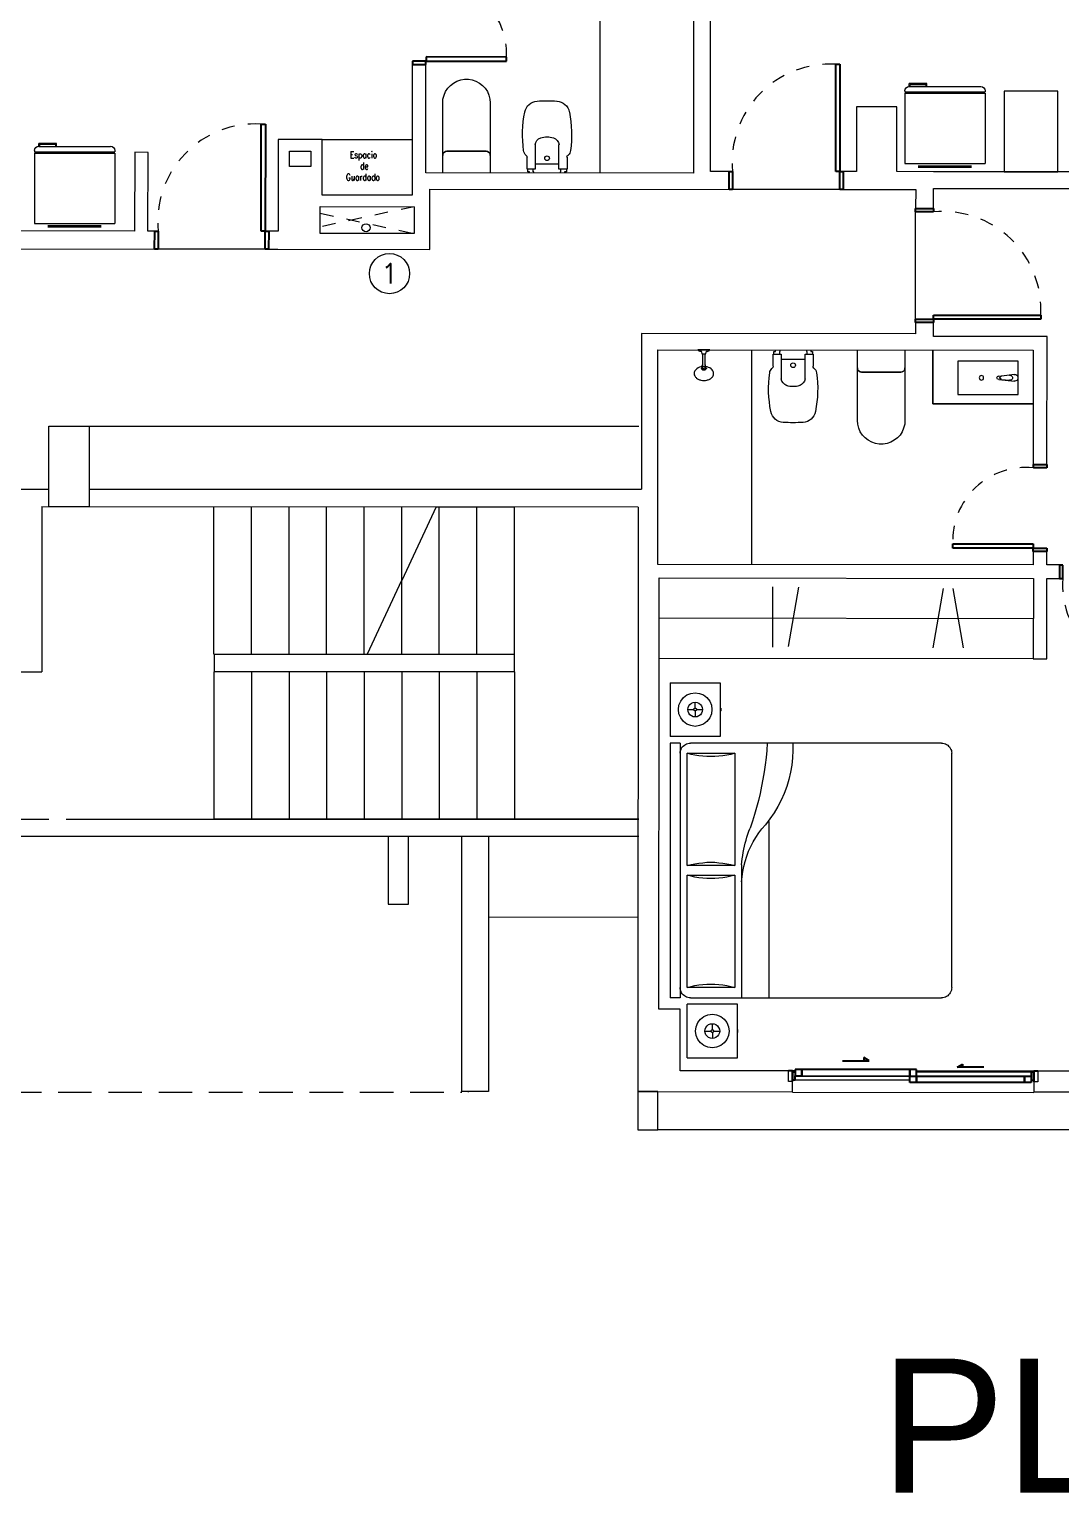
# Model space of a CAD drawing. Header units: millimetres. Extents: x 917 to 1168, y -421 to -23.
# Drawn here: x 1078.1 to 1085.79, y -300.61 to -289.68 of the extents above; entities that cross this region are included whole.
import ezdxf
from ezdxf.enums import TextEntityAlignment as Align

# ---------------------------------------------------------------- set-up
doc = ezdxf.new("R2010")
doc.units = ezdxf.units.MM
doc.header["$LTSCALE"] = 0.1
for name, pattern in [('ACAD_ISO02W100', [15, 12, -3]), ('Basculante', [0.003969, 0.002381, -0.001587]), ('CONTINUA', [0]), ('HIDDEN', [0.375, 0.25, -0.125]), ('Trazo', [0.00635, 0.003175, -0.003175])]:
    doc.linetypes.add(name, pattern=pattern)
doc.layers.get('0').update_dxf_attribs({"lineweight": 5})
for name, color, linetype, lineweight in [('00-Agua Fria', 5, 'ACAD_ISO02W100', 20), ('00-Texto AF', 7, 'Continuous', 18), ('A-DETL-GENF', 7, 'Continuous', 5), ('A-DOOR', 7, 'Continuous', 5), ('A-GLAZ', 7, 'Continuous', 5), ('A-GLAZ-SILL', 7, 'Continuous', 5), ('MUEBLES', 250, 'Continuous', 5), ('P-SANR-FIXT', 7, 'Continuous', 5)]:
    doc.layers.add(name, color=color, linetype=linetype, lineweight=lineweight)
doc.layers.add('A-DOOR-HDLN', color=5, linetype='Trazo', lineweight=5, true_color=0x0000ff)
doc.styles.add('Romans', font='romans.shx')
doc.styles.add('Romans 1.50', font='romans.shx', dxfattribs={"width": 0.8, "height": 0.15})
doc.styles.get("Standard").update_dxf_attribs({"font": 'arial.ttf'})

# ---------------------------------------------------------------- blocks, each defined once
blk = doc.blocks.new('Family7 - Puerta OBLAK - Acceso-2885777-1-TORRE-ARQ-PB')
at = {"layer": 'A-DOOR', "color": 8, "lineweight": 25}
for p, q in [((-0.425, -0.067), (-0.425, 0.067)), ((-0.425, 0.067), (-0.4, 0.067)), ((-0.4, 0.067), (-0.4, -0.067)), ((0.4, -0.067), (0.4, 0.067)), ((0.4, 0.067), (0.425, 0.067)), ((0.425, 0.067), (0.425, -0.067)), ((-0.4, -0.067), (-0.425, -0.067)), ((-0.4, -0.067), (-0.369, -0.067)), ((-0.4, -0.867), (-0.4, -0.067)), ((-0.369, -0.067), (-0.369, -0.867)), ((0.425, -0.067), (0.4, -0.067)), ((-0.369, -0.867), (-0.4, -0.867))]:
    blk.add_line(p, q, dxfattribs=at)
at = {"layer": 'A-DOOR-HDLN', "color": 8}
blk.add_arc((-0.327, -0.138), 0.73, 266.6701, 5.5698, dxfattribs=at)
blk = doc.blocks.new('Family6 - Puerta OBLAK - Baño-2882883-1-TORRE-ARQ-PB')
at = {"layer": 'A-DOOR', "color": 8, "lineweight": 25}
for p, q in [((-0.3, 0.651), (-0.268, 0.651)), ((-0.3, 0.051), (-0.3, 0.651)), ((-0.268, 0.651), (-0.268, 0.051)), ((-0.325, -0.05), (-0.325, 0.05)), ((-0.325, 0.05), (-0.3, 0.05)), ((-0.268, 0.051), (-0.3, 0.051)), ((-0.3, 0.05), (-0.3, -0.05)), ((0.3, -0.05), (0.3, 0.05)), ((0.3, 0.05), (0.325, 0.05)), ((0.325, 0.05), (0.325, -0.05)), ((-0.3, -0.05), (-0.325, -0.05)), ((0.325, -0.05), (0.3, -0.05))]:
    blk.add_line(p, q, dxfattribs=at)
at = {"layer": 'A-DOOR-HDLN', "color": 8}
blk.add_arc((-0.244, 0.105), 0.546, 354.312, 92.5983, dxfattribs=at)
blk = doc.blocks.new('Family6 - Puerta OBLAK - Baño-2882893-1-TORRE-ARQ-PB')
at = {"layer": 'A-DOOR', "color": 8, "lineweight": 25}
for p, q in [((-0.3, 0.05), (-0.325, 0.05)), ((-0.325, 0.05), (-0.325, -0.05)), ((-0.3, -0.05), (-0.3, 0.05)), ((0.325, 0.05), (0.3, 0.05)), ((0.3, 0.05), (0.3, -0.05)), ((0.325, -0.05), (0.325, 0.05)), ((-0.325, -0.05), (-0.3, -0.05)), ((-0.3, -0.051), (-0.3, -0.651)), ((-0.268, -0.051), (-0.3, -0.051)), ((-0.268, -0.651), (-0.268, -0.051)), ((0.3, -0.05), (0.325, -0.05)), ((-0.3, -0.651), (-0.268, -0.651))]:
    blk.add_line(p, q, dxfattribs=at)
at = {"layer": 'A-DOOR-HDLN', "color": 8}
blk.add_arc((-0.244, -0.105), 0.546, 267.4017, 5.688, dxfattribs=at)
blk = doc.blocks.new('Windows_Opening-Slide_UFME_Fenetre_Coulissante_2V - 1_20 x 1_80-2559393-1-TORRE-ARQ-PB')
at = {"layer": 'A-GLAZ', "color": 8, "lineweight": 25}
for p, q in [((-0.9, -0.078), (-0.9, 0.002)), ((-0.88, 0.008), (-0.83, 0.008)), ((-0.88, -0.04), (-0.88, 0.008)), ((-0.83, 0.008), (-0.025, 0.008)), ((-0.83, -0.04), (-0.83, 0.008)), ((-0.83, 0.008), (-0.83, -0.04)), ((-0.025, 0.008), (-0.025, -0.04)), ((-0.025, -0.04), (-0.025, 0.008)), ((-0.025, 0.008), (0.025, 0.008)), ((0.025, 0.008), (0.025, -0.04)), ((0.9, 0.002), (0.9, -0.078)), ((-0.93, -0.078), (-0.9, -0.078)), ((-0.88, -0.011), (-0.9, -0.011)), ((-0.9, -0.011), (-0.9, -0.069)), ((-0.9, -0.069), (-0.88, -0.069)), ((-0.83, -0.04), (-0.88, -0.04)), ((-0.88, -0.069), (-0.88, -0.04)), ((-0.025, -0.04), (-0.83, -0.04)), ((-0.528, -0.106), (-0.328, -0.106)), ((-0.368, -0.129), (-0.368, -0.106)), ((-0.328, -0.106), (-0.368, -0.129)), ((0.025, -0.04), (-0.025, -0.04)), ((0.025, -0.04), (-0.025, -0.04)), ((-0.025, -0.04), (-0.025, -0.088)), ((-0.025, -0.088), (0.025, -0.088)), ((0.83, -0.04), (0.025, -0.04)), ((0.025, -0.04), (0.025, -0.088)), ((0.025, -0.088), (0.025, -0.04)), ((0.025, -0.088), (0.83, -0.088)), ((0.83, -0.088), (0.83, -0.04)), ((0.88, -0.04), (0.83, -0.04)), ((0.83, -0.04), (0.83, -0.088)), ((0.83, -0.088), (0.88, -0.088)), ((0.9, -0.011), (0.88, -0.011)), ((0.88, -0.011), (0.88, -0.04)), ((0.88, -0.088), (0.88, -0.04)), ((0.88, -0.069), (0.9, -0.069)), ((0.9, -0.069), (0.9, -0.011)), ((0.9, -0.078), (0.93, -0.078)), ((0.328, -0.154), (0.367, -0.177)), ((0.527, -0.154), (0.328, -0.154)), ((0.367, -0.177), (0.367, -0.154))]:
    blk.add_line(p, q, dxfattribs=at)
at = {"layer": 'A-GLAZ', "color": 8}
for p, q in [((-0.9, -0.078), (-0.025, -0.078)), ((-0.88, -0.069), (-0.025, -0.069)), ((0.88, -0.011), (0.025, -0.011)), ((0.88, -0.078), (0.9, -0.078))]:
    blk.add_line(p, q, dxfattribs=at)
at = {"layer": 'A-GLAZ-SILL', "color": 8}
for p, q in [((-0.9, 0.078), (-0.9, 0.082)), ((0.9, 0.082), (-0.9, 0.082)), ((0.9, 0.082), (0.9, 0.078))]:
    blk.add_line(p, q, dxfattribs=at)
blk = doc.blocks.new('Family5 - Puerta OPBLAK - Dormitorio-2880729-1-TORRE-ARQ-PB')
at = {"layer": 'A-DOOR', "color": 8, "lineweight": 25}
for p, q in [((-0.35, 0.05), (-0.375, 0.05)), ((-0.375, 0.05), (-0.375, -0.05)), ((-0.35, -0.05), (-0.35, 0.05)), ((0.375, 0.05), (0.35, 0.05)), ((0.35, 0.05), (0.35, -0.05)), ((0.375, -0.05), (0.375, 0.05)), ((-0.375, -0.05), (-0.35, -0.05)), ((0.35, -0.05), (0.315, -0.05)), ((0.315, -0.05), (0.315, -0.75)), ((0.35, -0.75), (0.35, -0.05)), ((0.35, -0.05), (0.375, -0.05)), ((0.315, -0.75), (0.35, -0.75))]:
    blk.add_line(p, q, dxfattribs=at)
at = {"layer": 'A-DOOR-HDLN', "color": 8}
blk.add_arc((0.302, -0.097), 0.653, 175.8984, 271.164, dxfattribs=at)
blk = doc.blocks.new('A$C2F886EFE')
at = {"layer": 'MUEBLES', "color": 8}
for p, q in [((0, 0.072), (0, 0.597)), ((0, 0.597), (0.6, 0.597)), ((0.1, 0.623), (0.498, 0.623)), ((0.1, 0.613), (0.498, 0.613)), ((0.6, 0.072), (0.6, 0.597)), ((0, 0.072), (0.6, 0.072)), ((0, 0.062), (0.6, 0.062)), ((0, 0.053), (0, 0.062)), ((0.006, 0.062), (0.006, 0.072)), ((0.032, 0.022), (0.568, 0.022)), ((0.034, 0.022), (0.034, 0)), ((0.04, 0.022), (0.04, 0.006)), ((0.04, 0.006), (0.159, 0.006)), ((0.159, 0.022), (0.159, 0.006)), ((0.165, 0.022), (0.165, 0)), ((0.594, 0.062), (0.594, 0.072)), ((0.6, 0.053), (0.6, 0.062)), ((0.165, 0), (0.034, 0))]:
    blk.add_line(p, q, dxfattribs=at)
for centre, start, end in [((0.032, 0.053), 180, 270), ((0.568, 0.053), 270, 0)]:
    blk.add_arc(centre, 0.0315, start, end, dxfattribs=at)
blk = doc.blocks.new('cama grande')
at = {"layer": 'MUEBLES'}
for p, q in [((584.86, 704.561), (584.885, 704.561)), ((584.86, 704.561), (584.86, 704.187)), ((584.885, 704.561), (585.26, 704.561)), ((585.26, 704.187), (585.26, 704.561)), ((585.31, 704.561), (587.21, 704.561)), ((585.31, 704.485), (585.31, 704.561)), ((587.21, 704.485), (587.21, 704.561)), ((584.951, 704.437), (584.939, 704.406)), ((584.971, 704.462), (584.951, 704.437)), ((584.997, 704.482), (584.971, 704.462)), ((585.027, 704.495), (584.997, 704.482)), ((585.032, 704.422), (585.021, 704.413)), ((585.06, 704.499), (585.027, 704.495)), ((585.045, 704.427), (585.032, 704.422)), ((585.06, 704.429), (585.045, 704.427)), ((585.092, 704.495), (585.06, 704.499)), ((585.06, 704.429), (585.06, 704.384)), ((585.074, 704.427), (585.06, 704.429)), ((585.087, 704.422), (585.074, 704.427)), ((585.099, 704.413), (585.087, 704.422)), ((585.122, 704.482), (585.092, 704.495)), ((585.148, 704.462), (585.122, 704.482)), ((585.168, 704.437), (585.148, 704.462)), ((585.18, 704.406), (585.168, 704.437)), ((585.31, 704.485), (585.386, 704.485)), ((585.312, 704.429), (585.31, 704.419)), ((585.31, 704.419), (585.31, 704.409)), ((585.315, 704.438), (585.312, 704.429)), ((585.32, 704.447), (585.315, 704.438)), ((585.325, 704.455), (585.32, 704.447)), ((585.332, 704.463), (585.325, 704.455)), ((585.339, 704.47), (585.332, 704.463)), ((585.348, 704.475), (585.339, 704.47)), ((585.357, 704.479), (585.348, 704.475)), ((585.366, 704.483), (585.357, 704.479)), ((585.376, 704.485), (585.366, 704.483)), ((585.386, 704.485), (585.376, 704.485)), ((585.386, 704.485), (587.133, 704.485)), ((586.224, 704.434), (585.386, 704.434)), ((585.394, 704.405), (585.386, 704.434)), ((585.386, 704.434), (585.386, 704.079)), ((586.224, 704.434), (586.216, 704.405)), ((586.224, 704.079), (586.224, 704.434)), ((587.133, 704.434), (586.295, 704.434)), ((586.295, 704.434), (586.295, 704.079)), ((586.303, 704.405), (586.295, 704.434)), ((587.133, 704.434), (587.126, 704.405)), ((587.143, 704.485), (587.133, 704.485)), ((587.133, 704.485), (587.21, 704.485)), ((587.133, 704.079), (587.133, 704.434)), ((587.153, 704.483), (587.143, 704.485)), ((587.163, 704.479), (587.153, 704.483)), ((587.172, 704.475), (587.163, 704.479)), ((587.18, 704.47), (587.172, 704.475)), ((587.187, 704.463), (587.18, 704.47)), ((587.194, 704.455), (587.187, 704.463)), ((587.199, 704.447), (587.194, 704.455)), ((587.204, 704.438), (587.199, 704.447)), ((587.207, 704.429), (587.204, 704.438)), ((587.209, 704.419), (587.207, 704.429)), ((587.21, 704.409), (587.209, 704.419)), ((587.633, 704.434), (587.258, 704.434)), ((587.258, 704.059), (587.258, 704.434)), ((587.658, 704.434), (587.633, 704.434)), ((587.658, 704.434), (587.658, 704.059)), ((584.939, 704.406), (584.935, 704.374)), ((584.935, 704.374), (584.939, 704.342)), ((584.939, 704.342), (584.951, 704.312)), ((584.951, 704.312), (584.971, 704.286)), ((585.007, 704.388), (585.005, 704.374)), ((585.05, 704.374), (585.005, 704.374)), ((585.005, 704.374), (585.007, 704.36)), ((585.012, 704.402), (585.007, 704.388)), ((585.007, 704.36), (585.012, 704.347)), ((585.021, 704.413), (585.012, 704.402)), ((585.012, 704.347), (585.021, 704.335)), ((585.021, 704.335), (585.032, 704.326)), ((585.032, 704.326), (585.045, 704.321)), ((585.045, 704.321), (585.06, 704.319)), ((585.051, 704.379), (585.05, 704.377)), ((585.05, 704.377), (585.05, 704.374)), ((585.05, 704.374), (585.05, 704.371)), ((585.05, 704.371), (585.051, 704.369)), ((585.053, 704.381), (585.051, 704.379)), ((585.051, 704.369), (585.053, 704.367)), ((585.055, 704.383), (585.053, 704.381)), ((585.053, 704.367), (585.055, 704.365)), ((585.057, 704.384), (585.055, 704.383)), ((585.055, 704.365), (585.057, 704.364)), ((585.06, 704.384), (585.057, 704.384)), ((585.057, 704.364), (585.06, 704.364)), ((585.062, 704.384), (585.06, 704.384)), ((585.06, 704.364), (585.062, 704.364)), ((585.06, 704.364), (585.06, 704.319)), ((585.06, 704.319), (585.074, 704.321)), ((585.065, 704.383), (585.062, 704.384)), ((585.062, 704.364), (585.065, 704.365)), ((585.067, 704.381), (585.065, 704.383)), ((585.065, 704.365), (585.067, 704.367)), ((585.068, 704.379), (585.067, 704.381)), ((585.067, 704.367), (585.068, 704.369)), ((585.069, 704.377), (585.068, 704.379)), ((585.068, 704.369), (585.069, 704.371)), ((585.07, 704.374), (585.069, 704.377)), ((585.069, 704.371), (585.07, 704.374)), ((585.07, 704.374), (585.115, 704.374)), ((585.074, 704.321), (585.087, 704.326)), ((585.087, 704.326), (585.099, 704.335)), ((585.107, 704.402), (585.099, 704.413)), ((585.099, 704.335), (585.107, 704.347)), ((585.113, 704.388), (585.107, 704.402)), ((585.107, 704.347), (585.113, 704.36)), ((585.115, 704.374), (585.113, 704.388)), ((585.113, 704.36), (585.115, 704.374)), ((585.148, 704.286), (585.168, 704.312)), ((585.168, 704.312), (585.18, 704.342)), ((585.185, 704.374), (585.18, 704.406)), ((585.18, 704.342), (585.185, 704.374)), ((585.31, 703.838), (585.31, 704.409)), ((585.4, 704.376), (585.394, 704.405)), ((585.405, 704.346), (585.4, 704.376)), ((585.408, 704.317), (585.405, 704.346)), ((585.411, 704.287), (585.408, 704.317)), ((586.202, 704.317), (586.199, 704.287)), ((586.205, 704.346), (586.202, 704.317)), ((586.21, 704.376), (586.205, 704.346)), ((586.216, 704.405), (586.21, 704.376)), ((586.309, 704.376), (586.303, 704.405)), ((586.314, 704.346), (586.309, 704.376)), ((586.318, 704.317), (586.314, 704.346)), ((586.32, 704.287), (586.318, 704.317)), ((587.111, 704.317), (587.109, 704.287)), ((587.114, 704.346), (587.111, 704.317)), ((587.119, 704.376), (587.114, 704.346)), ((587.126, 704.405), (587.119, 704.376)), ((587.21, 704.409), (587.21, 704.028)), ((587.35, 704.309), (587.337, 704.279)), ((587.37, 704.335), (587.35, 704.309)), ((587.395, 704.355), (587.37, 704.335)), ((587.426, 704.367), (587.395, 704.355)), ((587.458, 704.371), (587.426, 704.367)), ((587.49, 704.367), (587.458, 704.371)), ((587.52, 704.355), (587.49, 704.367)), ((587.546, 704.335), (587.52, 704.355)), ((587.566, 704.309), (587.546, 704.335)), ((587.579, 704.279), (587.566, 704.309)), ((584.971, 704.286), (584.997, 704.266)), ((584.997, 704.266), (585.027, 704.253)), ((585.027, 704.253), (585.06, 704.249)), ((585.06, 704.249), (585.092, 704.253)), ((585.092, 704.253), (585.122, 704.266)), ((585.122, 704.266), (585.148, 704.286)), ((585.405, 704.167), (585.408, 704.197)), ((585.408, 704.197), (585.411, 704.227)), ((585.411, 704.257), (585.411, 704.287)), ((585.411, 704.227), (585.411, 704.257)), ((586.199, 704.287), (586.199, 704.257)), ((586.199, 704.257), (586.199, 704.227)), ((586.199, 704.227), (586.202, 704.197)), ((586.202, 704.197), (586.205, 704.167)), ((586.314, 704.167), (586.318, 704.197)), ((586.318, 704.197), (586.32, 704.227)), ((586.321, 704.257), (586.32, 704.287)), ((586.32, 704.227), (586.321, 704.257)), ((587.109, 704.287), (587.108, 704.257)), ((587.108, 704.257), (587.109, 704.227)), ((587.109, 704.227), (587.111, 704.197)), ((587.111, 704.197), (587.114, 704.167)), ((587.337, 704.279), (587.333, 704.246)), ((587.333, 704.246), (587.337, 704.214)), ((587.337, 704.214), (587.35, 704.184)), ((587.405, 704.261), (587.403, 704.246)), ((587.448, 704.246), (587.403, 704.246)), ((587.403, 704.246), (587.405, 704.232)), ((587.41, 704.274), (587.405, 704.261)), ((587.405, 704.232), (587.41, 704.219)), ((587.419, 704.285), (587.41, 704.274)), ((587.41, 704.219), (587.419, 704.208)), ((587.43, 704.294), (587.419, 704.285)), ((587.419, 704.208), (587.43, 704.199)), ((587.444, 704.3), (587.43, 704.294)), ((587.43, 704.199), (587.444, 704.193)), ((587.458, 704.301), (587.444, 704.3)), ((587.449, 704.251), (587.448, 704.249)), ((587.448, 704.249), (587.448, 704.246)), ((587.448, 704.246), (587.448, 704.244)), ((587.448, 704.244), (587.449, 704.241)), ((587.451, 704.253), (587.449, 704.251)), ((587.449, 704.241), (587.451, 704.239)), ((587.453, 704.255), (587.451, 704.253)), ((587.451, 704.239), (587.453, 704.238)), ((587.455, 704.256), (587.453, 704.255)), ((587.453, 704.238), (587.455, 704.237)), ((587.458, 704.256), (587.455, 704.256)), ((587.455, 704.237), (587.458, 704.236)), ((587.458, 704.301), (587.458, 704.256)), ((587.472, 704.3), (587.458, 704.301)), ((587.46, 704.256), (587.458, 704.256)), ((587.458, 704.236), (587.46, 704.237)), ((587.458, 704.236), (587.458, 704.191)), ((587.463, 704.255), (587.46, 704.256)), ((587.46, 704.237), (587.463, 704.238)), ((587.465, 704.253), (587.463, 704.255)), ((587.463, 704.238), (587.465, 704.239)), ((587.467, 704.251), (587.465, 704.253)), ((587.465, 704.239), (587.467, 704.241)), ((587.468, 704.249), (587.467, 704.251)), ((587.467, 704.241), (587.468, 704.244)), ((587.468, 704.246), (587.468, 704.249)), ((587.468, 704.244), (587.468, 704.246)), ((587.468, 704.246), (587.513, 704.246)), ((587.485, 704.294), (587.472, 704.3)), ((587.472, 704.193), (587.485, 704.199)), ((587.497, 704.285), (587.485, 704.294)), ((587.485, 704.199), (587.497, 704.208)), ((587.506, 704.274), (587.497, 704.285)), ((587.497, 704.208), (587.506, 704.219)), ((587.511, 704.261), (587.506, 704.274)), ((587.506, 704.219), (587.511, 704.232)), ((587.513, 704.246), (587.511, 704.261)), ((587.511, 704.232), (587.513, 704.246)), ((587.566, 704.184), (587.579, 704.214)), ((587.583, 704.246), (587.579, 704.279)), ((587.579, 704.214), (587.583, 704.246)), ((584.86, 704.187), (585.26, 704.187)), ((585.049, 704.187), (585.049, 704.187)), ((585.049, 704.187), (585.049, 704.184)), ((585.049, 704.184), (585.049, 704.187)), ((585.049, 704.184), (585.049, 704.187)), ((585.049, 704.184), (585.049, 704.184)), ((585.049, 704.184), (585.049, 704.184)), ((585.05, 704.184), (585.049, 704.184)), ((585.05, 704.184), (585.05, 704.187)), ((585.05, 704.184), (585.051, 704.184)), ((585.051, 704.184), (585.051, 704.187)), ((585.051, 704.184), (585.051, 704.187)), ((585.051, 704.184), (585.051, 704.184)), ((585.051, 704.184), (585.053, 704.184)), ((585.053, 704.184), (585.053, 704.187)), ((585.053, 704.184), (585.054, 704.184)), ((585.054, 704.184), (585.054, 704.187)), ((585.054, 704.184), (585.055, 704.184)), ((585.055, 704.184), (585.055, 704.187)), ((585.055, 704.184), (585.057, 704.184)), ((585.057, 704.184), (585.057, 704.187)), ((585.057, 704.184), (585.058, 704.184)), ((585.058, 704.184), (585.058, 704.187)), ((585.058, 704.184), (585.06, 704.184)), ((585.06, 704.184), (585.06, 704.187)), ((585.06, 704.184), (585.062, 704.184)), ((585.062, 704.184), (585.062, 704.187)), ((585.062, 704.184), (585.063, 704.184)), ((585.063, 704.184), (585.063, 704.187)), ((585.063, 704.184), (585.065, 704.184)), ((585.065, 704.184), (585.065, 704.187)), ((585.065, 704.184), (585.066, 704.184)), ((585.066, 704.184), (585.066, 704.187)), ((585.066, 704.184), (585.067, 704.184)), ((585.067, 704.184), (585.067, 704.187)), ((585.067, 704.184), (585.068, 704.184)), ((585.068, 704.184), (585.068, 704.187)), ((585.068, 704.184), (585.069, 704.184)), ((585.069, 704.184), (585.069, 704.187)), ((585.069, 704.184), (585.07, 704.184)), ((585.07, 704.184), (585.07, 704.187)), ((585.071, 704.184), (585.07, 704.184)), ((585.071, 704.184), (585.071, 704.187)), ((585.071, 704.184), (585.071, 704.187)), ((585.071, 704.187), (585.071, 704.184)), ((585.071, 704.184), (585.071, 704.184)), ((585.071, 704.184), (585.071, 704.184)), ((585.26, 704.187), (585.26, 704.187)), ((585.386, 704.079), (585.394, 704.108)), ((585.394, 704.108), (585.4, 704.137)), ((585.4, 704.137), (585.405, 704.167)), ((586.205, 704.167), (586.21, 704.137)), ((586.21, 704.137), (586.216, 704.108)), ((586.216, 704.108), (586.224, 704.079)), ((586.295, 704.079), (586.303, 704.108)), ((586.303, 704.108), (586.309, 704.137)), ((586.309, 704.137), (586.314, 704.167)), ((587.114, 704.167), (587.119, 704.137)), ((587.119, 704.137), (587.126, 704.108)), ((587.126, 704.108), (587.133, 704.079)), ((587.35, 704.184), (587.37, 704.158)), ((587.37, 704.158), (587.395, 704.138)), ((587.395, 704.138), (587.426, 704.126)), ((587.426, 704.126), (587.458, 704.121)), ((587.444, 704.193), (587.458, 704.191)), ((587.458, 704.191), (587.472, 704.193)), ((587.458, 704.121), (587.49, 704.126)), ((587.49, 704.126), (587.52, 704.138)), ((587.52, 704.138), (587.546, 704.158)), ((587.546, 704.158), (587.566, 704.184)), ((585.386, 704.079), (586.224, 704.079)), ((585.989, 703.981), (585.967, 703.973)), ((586.011, 703.988), (585.989, 703.981)), ((586.034, 703.995), (586.011, 703.988)), ((586.057, 704.001), (586.034, 703.995)), ((586.079, 704.007), (586.057, 704.001)), ((586.102, 704.012), (586.079, 704.007)), ((586.126, 704.016), (586.102, 704.012)), ((586.154, 703.99), (586.117, 703.976)), ((586.149, 704.02), (586.126, 704.016)), ((586.172, 704.023), (586.149, 704.02)), ((586.192, 704.002), (586.154, 703.99)), ((586.196, 704.026), (586.172, 704.023)), ((586.23, 704.012), (586.192, 704.002)), ((586.219, 704.028), (586.196, 704.026)), ((586.219, 704.028), (586.346, 704.028)), ((586.268, 704.019), (586.23, 704.012)), ((586.307, 704.025), (586.268, 704.019)), ((586.295, 704.079), (587.133, 704.079)), ((586.346, 704.028), (586.307, 704.025)), ((586.346, 704.028), (587.21, 704.028)), ((587.21, 704.028), (587.21, 703.825)), ((587.658, 704.059), (587.258, 704.059)), ((587.258, 704.059), (587.258, 704.059)), ((587.446, 704.059), (587.446, 704.056)), ((587.446, 704.056), (587.447, 704.056)), ((587.447, 704.056), (587.447, 704.059)), ((587.447, 704.056), (587.447, 704.059)), ((587.447, 704.056), (587.447, 704.059)), ((587.448, 704.056), (587.447, 704.056)), ((587.447, 704.056), (587.447, 704.056)), ((587.447, 704.056), (587.447, 704.056)), ((587.448, 704.056), (587.448, 704.059)), ((587.449, 704.056), (587.448, 704.056)), ((587.449, 704.056), (587.449, 704.059)), ((587.45, 704.056), (587.449, 704.056)), ((587.45, 704.056), (587.45, 704.059)), ((587.452, 704.056), (587.45, 704.056)), ((587.452, 704.056), (587.452, 704.059)), ((587.453, 704.056), (587.452, 704.056)), ((587.453, 704.056), (587.453, 704.059)), ((587.454, 704.056), (587.453, 704.056)), ((587.454, 704.056), (587.454, 704.059)), ((587.456, 704.056), (587.454, 704.056)), ((587.456, 704.056), (587.456, 704.059)), ((587.458, 704.056), (587.456, 704.056)), ((587.458, 704.056), (587.458, 704.059)), ((587.459, 704.056), (587.458, 704.056)), ((587.459, 704.056), (587.459, 704.059)), ((587.461, 704.056), (587.459, 704.056)), ((587.461, 704.056), (587.461, 704.059)), ((587.462, 704.056), (587.461, 704.056)), ((587.462, 704.056), (587.462, 704.059)), ((587.464, 704.056), (587.462, 704.056)), ((587.464, 704.056), (587.464, 704.059)), ((587.465, 704.056), (587.464, 704.056)), ((587.465, 704.056), (587.465, 704.059)), ((587.466, 704.056), (587.465, 704.056)), ((587.466, 704.056), (587.466, 704.059)), ((587.467, 704.056), (587.466, 704.056)), ((587.467, 704.056), (587.467, 704.059)), ((587.468, 704.056), (587.467, 704.056)), ((587.468, 704.056), (587.468, 704.059)), ((587.468, 704.056), (587.468, 704.059)), ((587.468, 704.056), (587.469, 704.056)), ((587.468, 704.056), (587.468, 704.056)), ((587.469, 704.059), (587.469, 704.059)), ((587.469, 704.059), (587.469, 704.056)), ((587.469, 704.056), (587.469, 704.059)), ((587.469, 704.056), (587.469, 704.056)), ((585.525, 703.86), (585.578, 703.869)), ((585.578, 703.869), (585.632, 703.879)), ((585.632, 703.879), (585.685, 703.89)), ((585.685, 703.89), (585.737, 703.903)), ((585.737, 703.903), (585.79, 703.916)), ((585.79, 703.916), (585.842, 703.931)), ((585.842, 703.931), (585.893, 703.947)), ((585.893, 703.947), (585.945, 703.965)), ((585.949, 703.876), (585.919, 703.85)), ((585.967, 703.973), (585.945, 703.965)), ((585.98, 703.899), (585.949, 703.876)), ((586.013, 703.921), (585.98, 703.899)), ((586.047, 703.941), (586.013, 703.921)), ((586.082, 703.96), (586.047, 703.941)), ((586.117, 703.976), (586.082, 703.96)), ((585.31, 703.838), (585.364, 703.841)), ((585.31, 703.646), (585.31, 703.838)), ((585.364, 703.841), (585.418, 703.846)), ((585.418, 703.846), (585.471, 703.853)), ((585.471, 703.853), (585.525, 703.86)), ((585.784, 703.758), (585.831, 703.786)), ((585.831, 703.786), (585.876, 703.817)), ((585.876, 703.817), (585.919, 703.85)), ((585.894, 703.825), (587.21, 703.825)), ((587.21, 703.825), (587.21, 702.538)), ((585.419, 703.648), (585.474, 703.654)), ((585.474, 703.654), (585.528, 703.663)), ((585.528, 703.663), (585.581, 703.676)), ((585.581, 703.676), (585.633, 703.691)), ((585.633, 703.691), (585.685, 703.71)), ((585.685, 703.71), (585.735, 703.733)), ((585.735, 703.733), (585.784, 703.758)), ((585.31, 703.646), (585.364, 703.645)), ((585.31, 702.538), (585.31, 703.646)), ((585.364, 703.645), (585.419, 703.648)), ((585.31, 702.538), (585.31, 702.528)), ((585.31, 702.528), (585.312, 702.518)), ((585.312, 702.518), (585.315, 702.508)), ((585.315, 702.508), (585.32, 702.5)), ((585.32, 702.5), (585.325, 702.491)), ((585.325, 702.491), (585.332, 702.484)), ((585.332, 702.484), (585.339, 702.477)), ((585.339, 702.477), (585.348, 702.472)), ((585.348, 702.472), (585.357, 702.467)), ((585.357, 702.467), (585.366, 702.464)), ((585.366, 702.464), (585.376, 702.462)), ((585.376, 702.462), (585.386, 702.461)), ((587.133, 702.461), (585.386, 702.461)), ((587.133, 702.461), (587.143, 702.462)), ((587.143, 702.462), (587.153, 702.464)), ((587.153, 702.464), (587.163, 702.467)), ((587.163, 702.467), (587.172, 702.472)), ((587.172, 702.472), (587.18, 702.477)), ((587.18, 702.477), (587.187, 702.484)), ((587.187, 702.484), (587.194, 702.491)), ((587.194, 702.491), (587.199, 702.5)), ((587.199, 702.5), (587.204, 702.508)), ((587.204, 702.508), (587.207, 702.518)), ((587.207, 702.518), (587.209, 702.528)), ((587.209, 702.528), (587.21, 702.538))]:
    blk.add_line(p, q, dxfattribs=at)
blk = doc.blocks.new('Sanitary_Toilets_Ceramica-Catalano_Zero-70-One-Piece-Close-Coupled-Syphonic - Default-V1-2-TORRE-ARQ- PB _-2_14_')
at = {"layer": 'A-DETL-GENF', "color": 8}
for p, q in [((0.044, 0.177), (0.001, 0.177)), ((0.089, 0.177), (0.044, 0.177)), ((0.133, 0.177), (0.089, 0.177)), ((0.133, 0.177), (0.142, 0.176)), ((0.524, 0.177), (0.133, 0.177)), ((0.142, 0.176), (0.133, 0.177)), ((0.142, 0.176), (0.151, 0.171)), ((0.151, 0.171), (0.142, 0.176)), ((0.151, 0.171), (0.157, 0.165)), ((0.157, 0.165), (0.151, 0.171)), ((0.157, 0.165), (0.162, 0.156)), ((0.162, 0.156), (0.157, 0.165)), ((0.162, 0.156), (0.163, 0.147)), ((0.163, 0.147), (0.162, 0.156)), ((0.163, 0.147), (0.163, -0.147)), ((0.163, 0.098), (0.163, 0.147)), ((0.553, 0.175), (0.524, 0.177)), ((0.581, 0.167), (0.553, 0.175)), ((0.608, 0.156), (0.581, 0.167)), ((0.633, 0.14), (0.608, 0.156)), ((0.654, 0.12), (0.633, 0.14)), ((0.672, 0.097), (0.654, 0.12)), ((0.163, 0.049), (0.163, 0.098)), ((0.163, 0), (0.163, 0.049)), ((0.686, 0.071), (0.672, 0.097)), ((0.696, 0.043), (0.686, 0.071)), ((0.7, 0.015), (0.696, 0.043)), ((0.7, -0.015), (0.7, 0.015)), ((0.163, -0.049), (0.163, 0)), ((0.163, -0.098), (0.163, -0.049)), ((0.163, -0.147), (0.163, -0.098)), ((0.654, -0.12), (0.672, -0.097)), ((0.672, -0.097), (0.686, -0.071)), ((0.686, -0.071), (0.696, -0.043)), ((0.696, -0.043), (0.7, -0.015)), ((0.001, -0.177), (0.044, -0.177)), ((0.044, -0.177), (0.089, -0.177)), ((0.089, -0.177), (0.133, -0.177)), ((0.142, -0.176), (0.133, -0.177)), ((0.133, -0.177), (0.142, -0.176)), ((0.133, -0.177), (0.524, -0.177)), ((0.151, -0.171), (0.142, -0.176)), ((0.142, -0.176), (0.151, -0.171)), ((0.157, -0.165), (0.151, -0.171)), ((0.151, -0.171), (0.157, -0.165)), ((0.162, -0.156), (0.157, -0.165)), ((0.157, -0.165), (0.162, -0.156)), ((0.163, -0.147), (0.162, -0.156)), ((0.162, -0.156), (0.163, -0.147)), ((0.524, -0.177), (0.553, -0.175)), ((0.553, -0.175), (0.581, -0.167)), ((0.581, -0.167), (0.608, -0.156)), ((0.608, -0.156), (0.633, -0.14)), ((0.633, -0.14), (0.654, -0.12))]:
    blk.add_line(p, q, dxfattribs=at)
blk = doc.blocks.new('Vitreous china bidet _ Debba _ Roca _ 355994xx0 - White - Debba- Roca-2705266-2-TORRE-ARQ- PB _-2_14_')
at = {"layer": 'P-SANR-FIXT', "color": 8}
for p, q in [((0.036, 0.08), (0.036, 0.262)), ((0.214, 0.262), (0.214, 0.08)), ((-0.024, 0.169), (-0.024, 0.08)), ((0.036, 0.116), (0.214, 0.116)), ((0.274, 0.08), (0.274, 0.169)), ((-0.024, 0.08), (-0.019, 0.08)), ((-0.019, 0.08), (-0.019, 0.06)), ((-0.019, 0.08), (0.022, 0.08)), ((-0.019, 0.06), (-0.006, 0.06)), ((-0.006, 0.06), (-0.006, 0.051)), ((0.022, 0.08), (0.036, 0.08)), ((0.022, 0.06), (0.022, 0.08)), ((0.026, 0.06), (0.022, 0.06)), ((0.026, 0.051), (0.026, 0.06)), ((0.214, 0.08), (0.228, 0.08)), ((0.224, 0.06), (0.228, 0.06)), ((0.224, 0.051), (0.224, 0.06)), ((0.228, 0.08), (0.269, 0.08)), ((0.228, 0.06), (0.228, 0.08)), ((0.256, 0.051), (0.256, 0.06)), ((0.256, 0.06), (0.269, 0.06)), ((0.269, 0.06), (0.269, 0.08)), ((0.269, 0.08), (0.274, 0.08))]:
    blk.add_line(p, q, dxfattribs=at)
for centre, radius, start, end in [((0.058, 0.487), 0.101, 93.8692, 168.7556), ((0.125, -0.511), 1.101, 86.1308, 93.8692), ((0.192, 0.487), 0.101, 11.2444, 86.1308), ((0.809, 0.337), 0.867, 168.7556, 187.8739), ((-0.559, 0.337), 0.867, 352.1261, 11.2444), ((0.1, 0.253), 0.0649, 110.1691, 171.8309), ((0.129, 0.135), 0.186, 91.3288, 106.151), ((0.121, 0.135), 0.186, 73.849, 88.6712), ((0.15, 0.253), 0.0649, 8.1691, 69.8309), ((0.009, 0.227), 0.0594, 187.8739, 225.1331), ((-0.041, 0.169), 0.0175, 0, 63.7001), ((0.125, 0.161), 0.0175, 0, 180), ((0.125, 0.161), 0.0175, 180, 0), ((0.29, 0.169), 0.0167, 126.2715, 179.7285), ((0.241, 0.227), 0.0594, 311.2548, 352.1261)]:
    blk.add_arc(centre, radius, start, end, dxfattribs=at)
blk = doc.blocks.new('Shower-Valve_Trim-KOHLER-Alteo-K-TS45106 - 2_5 GPM_ 2BZ-Oil-Rubed Nickel-V7-2-TORRE-ARQ- PB _-2_14_')
at = {"layer": 'P-SANR-FIXT', "color": 8}
for p, q in [((2.517, -14.261), (2.506, -14.304)), ((2.506, -14.304), (2.51, -14.304)), ((2.527, -14.218), (2.517, -14.261)), ((2.53, -14.22), (2.527, -14.218)), ((2.527, -14.281), (2.542, -14.282)), ((2.549, -14.254), (2.535, -14.249)), ((2.543, -14.282), (2.544, -14.279)), ((2.544, -14.279), (2.549, -14.258)), ((2.544, -14.279), (2.623, -14.298)), ((2.549, -14.258), (2.55, -14.255)), ((2.628, -14.278), (2.549, -14.258)), ((2.623, -14.298), (2.628, -14.299)), ((2.627, -14.301), (2.635, -14.303)), ((2.628, -14.278), (2.632, -14.279)), ((2.641, -14.279), (2.633, -14.277)), ((2.635, -14.303), (2.64, -14.304)), ((2.641, -14.279), (2.646, -14.28))]:
    blk.add_line(p, q, dxfattribs=at)
for centre, radius, start, end in [((2.509, -14.301), 0.00318, 277.4957, 325.5988), ((2.327, -14.176), 0.224, 325.5988, 331.624), ((2.527, -14.284), 0.00308, 84.7921, 151.624), ((2.529, -14.223), 0.00317, 6.8897, 54.9928), ((2.31, -14.249), 0.224, 0.8645, 6.8897), ((2.536, -14.246), 0.00308, 180.8645, 247.6964), ((2.542, -14.281), 0.000995, 264.7921, 346.2443), ((2.549, -14.255), 0.000995, 346.2443, 67.6964), ((2.629, -14.294), 0.00706, 209.1801, 256.2443), ((2.632, -14.284), 0.00706, 76.2443, 123.3084), ((2.725, -14.313), 0.0905, 173.6216, 201.4054), ((2.653, -14.298), 0.0156, 203.2443, 228.688), ((2.642, -14.296), 0.00848, 256.2443, 285.4027), ((2.726, -14.311), 0.0905, 131.0831, 158.8669), ((2.655, -14.292), 0.0156, 103.8005, 129.2443), ((2.641, -14.293), 0.0119, 285.4027, 336.4121), ((2.636, -14.329), 0.0206, 46.321, 64.7244), ((2.644, -14.288), 0.00848, 47.0858, 76.2443), ((2.642, -14.291), 0.0119, 356.0764, 47.0858), ((2.639, -14.291), 0.0148, 333.9603, 346.2443), ((2.639, -14.291), 0.0148, 346.2443, 358.5282), ((2.654, -14.256), 0.0206, 267.7641, 286.1675), ((2.697, -14.279), 0.0469, 98.1333, 131.0831), ((2.696, -14.272), 0.0399, 63.1676, 98.1333), ((2.696, -14.272), 0.0408, 36.2532, 63.1676), ((2.676, -14.287), 0.0652, 13.9057, 36.2532), ((2.642, -14.292), 0.0998, 333.2748, 346.2443), ((2.655, -14.292), 0.0869, 359.2137, 13.9057), ((2.642, -14.292), 0.0998, 346.2443, 359.2137), ((2.685, -14.329), 0.0469, 201.4054, 234.3552), ((2.681, -14.335), 0.0399, 234.3552, 269.3209), ((2.681, -14.334), 0.0408, 269.3209, 296.2353), ((2.67, -14.312), 0.0652, 296.2353, 318.5828), ((2.653, -14.298), 0.0869, 318.5828, 333.2748)]:
    blk.add_arc(centre, radius, start, end, dxfattribs=at)
for centre, major_axis, start_param, end_param in [((2.63, -14.289), (0.0025, 0.01), 3.141593, 4.712389), ((2.63, -14.289), (0.0025, 0.01), 4.712389, 6.283185), ((2.65, -14.294), (0.0042, 0.0171), 2.888228, 4.712389), ((2.65, -14.294), (0.00241, 0.00985), 3.041039, 4.712389), ((2.65, -14.294), (0.0042, 0.0171), 4.712389, 6.53655), ((2.65, -14.294), (0.00241, 0.00985), 4.712389, 6.383739)]:
    blk.add_ellipse(centre, major_axis=major_axis, ratio=0.707107, start_param=start_param, end_param=end_param, dxfattribs=at)
for points in [[(2.639, -14.291), (2.639, -14.293), (2.638, -14.296), (2.635, -14.299), (2.632, -14.301), (2.629, -14.302), (2.628, -14.301), (2.627, -14.301)], [(2.639, -14.291), (2.64, -14.29), (2.64, -14.287), (2.639, -14.282), (2.637, -14.279), (2.635, -14.278), (2.634, -14.277), (2.633, -14.277)]]:
    blk.add_open_spline(points, degree=3, knots=[1.570796, 1.570796, 1.570796, 1.570796, 1.963495, 2.356194, 2.748894, 2.945243, 3.141593, 3.141593, 3.141593, 3.141593], dxfattribs=at)
blk = doc.blocks.new('Bacha 45x25cm')
at = {"layer": 'MUEBLES', "color": 8}
for p, q in [((0.112, 0.146), (0.099, 0.028)), ((0.106, 0.062), (0.113, 0.127)), ((0.137, 0.126), (0.144, 0.062)), ((0.138, 0.146), (0.151, 0.028))]:
    blk.add_line(p, q, dxfattribs=at)
blk.add_lwpolyline([(0, 0.45), (0.25, 0.45), (0.25, 0), (0, 0)], close=True, dxfattribs=at)
blk.add_circle((0.125, 0.275), 0.0166, dxfattribs=at)
for centre, radius, start, end in [((0.125, 0.146), 0.0134, 0, 180), ((0.125, 0.126), 0.0117, 360, 173.6414), ((0.125, 0.028), 0.0256, 168.1721, 11.8279), ((0.125, 0.062), 0.0188, 167.2829, 12.8468)]:
    blk.add_arc(centre, radius, start, end, dxfattribs=at)
blk = doc.blocks.new('T1-1 P-2020')
at = {"color": 8, "lineweight": 5}
for p, q in [((4115.991, 1284.467), (4115.995, 1288.5)), ((4115.167, 1286.31), (4115.166, 1284.456)), ((4115.866, 1286.31), (4115.864, 1284.455)), ((4113.769, 1285.264), (4113.768, 1285.264)), ((4113.768, 1285.264), (4113.768, 1284.289)), ((4113.869, 1284.457), (4113.87, 1285.264)), ((4113.87, 1285.264), (4113.869, 1285.264)), ((4113.87, 1285.289), (4113.87, 1285.264)), ((4118.182, 1285.065), (4118.181, 1284.465)), ((4118.582, 1285.065), (4118.182, 1285.065)), ((4118.581, 1284.465), (4118.582, 1285.065)), ((4117.081, 1284.95), (4117.081, 1284.466)), ((4117.381, 1284.95), (4117.081, 1284.95)), ((4117.381, 1284.466), (4117.381, 1284.95)), ((4112.767, 1284.705), (4112.767, 1284.021)), ((4113.097, 1284.704), (4112.767, 1284.705)), ((4113.097, 1284.29), (4113.097, 1284.704)), ((4113.097, 1284.704), (4113.768, 1284.704)), ((4111.698, 1284.61), (4111.697, 1284.022)), ((4111.798, 1284.609), (4111.698, 1284.61)), ((4111.797, 1284.022), (4111.798, 1284.609)), ((4112.852, 1284.504), (4112.852, 1284.619)), ((4112.852, 1284.619), (4113.012, 1284.619)), ((4113.012, 1284.619), (4113.012, 1284.504)), ((4113.012, 1284.504), (4112.852, 1284.504)), ((4115.864, 1284.455), (4113.869, 1284.457)), ((4116.131, 1284.467), (4115.991, 1284.467)), ((4117.081, 1284.466), (4116.981, 1284.466)), ((4117.655, 1284.465), (4117.381, 1284.466)), ((4121.211, 1284.462), (4117.655, 1284.465)), ((4118.181, 1284.465), (4118.581, 1284.465)), ((4117.655, 1284.19), (4117.655, 1284.34)), ((4117.655, 1284.34), (4121.211, 1284.337)), ((4113.768, 1284.289), (4113.097, 1284.29)), ((4113.9, 1283.886), (4113.9, 1284.336)), ((4113.9, 1284.336), (4116.131, 1284.333)), ((4116.956, 1284.333), (4116.156, 1284.333)), ((4116.981, 1284.333), (4117.522, 1284.332)), ((4117.522, 1284.332), (4117.521, 1284.19)), ((4113.082, 1284.004), (4113.082, 1284.205)), ((4113.082, 1284.205), (4113.782, 1284.204)), ((4113.782, 1284.204), (4113.782, 1284.004)), ((4117.521, 1283.365), (4117.521, 1284.165)), ((4111.697, 1284.022), (4103.332, 1284.03)), ((4111.847, 1284.021), (4111.797, 1284.022)), ((4112.767, 1284.021), (4112.697, 1284.021)), ((4113.782, 1284.004), (4113.082, 1284.004)), ((4103.181, 1283.897), (4111.847, 1283.888)), ((4112.672, 1283.887), (4111.872, 1283.888)), ((4112.697, 1283.887), (4112.766, 1283.887)), ((4112.766, 1283.887), (4113.9, 1283.886)), ((4115.478, 1283.258), (4115.476, 1282.096)), ((4117.52, 1283.256), (4115.478, 1283.258)), ((4117.521, 1283.34), (4117.52, 1283.256)), ((4117.654, 1283.236), (4117.654, 1283.34)), ((4118.501, 1283.235), (4117.654, 1283.236)), ((4118.5, 1282.282), (4118.501, 1283.235)), ((4115.598, 1281.536), (4115.599, 1283.136)), ((4115.599, 1283.136), (4118.399, 1283.134)), ((4116.299, 1281.536), (4116.299, 1283.136)), ((4117.649, 1283.134), (4117.649, 1282.734)), ((4117.649, 1282.734), (4117.65, 1283.134)), ((4118.399, 1283.134), (4118.399, 1282.282)), ((4117.649, 1282.734), (4118.399, 1282.734)), ((4118.399, 1282.734), (4117.649, 1282.734)), ((4111.058, 1281.966), (4111.058, 1282.566)), ((4111.058, 1282.566), (4111.358, 1282.566)), ((4111.358, 1282.566), (4115.458, 1282.566)), ((4111.358, 1282.566), (4111.358, 1281.966)), ((4118.399, 1282.282), (4118.399, 1282.282)), ((4118.499, 1282.282), (4118.5, 1282.282)), ((4110.588, 1282.096), (4111.058, 1282.096)), ((4111.358, 1282.096), (4115.476, 1282.096)), ((4115.453, 1281.963), (4111.006, 1281.966)), ((4111.358, 1281.966), (4111.058, 1281.966)), ((4112.289, 1280.866), (4112.289, 1281.966)), ((4112.569, 1280.866), (4112.569, 1281.966)), ((4112.849, 1280.866), (4112.849, 1281.966)), ((4113.129, 1280.866), (4113.129, 1281.966)), ((4113.409, 1280.866), (4113.409, 1281.966)), ((4113.689, 1281.417), (4113.689, 1281.966)), ((4113.945, 1281.966), (4114.529, 1281.966)), ((4113.969, 1280.866), (4113.969, 1281.966)), ((4113.969, 1280.866), (4113.969, 1281.966)), ((4114.249, 1280.866), (4114.249, 1281.966)), ((4114.249, 1280.866), (4114.249, 1281.966)), ((4114.529, 1280.866), (4114.529, 1281.966)), ((4114.529, 1280.866), (4114.529, 1281.966)), ((4115.453, 1281.963), (4115.45, 1277.604)), ((4118.398, 1281.632), (4118.398, 1281.657)), ((4118.398, 1281.632), (4118.398, 1281.534)), ((4118.399, 1281.632), (4118.398, 1281.632)), ((4118.499, 1281.532), (4118.499, 1281.632)), ((4118.499, 1281.632), (4118.499, 1281.632)), ((4118.398, 1281.534), (4115.598, 1281.536)), ((4118.593, 1281.532), (4118.499, 1281.532)), ((4113.689, 1281.416), (4113.689, 1281.417)), ((4113.689, 1281.416), (4113.689, 1281.417)), ((4113.689, 1281.415), (4113.689, 1281.416)), ((4113.689, 1280.866), (4113.689, 1281.415)), ((4113.689, 1280.866), (4113.689, 1281.415)), ((4115.609, 1280.884), (4115.61, 1281.435)), ((4115.61, 1281.435), (4118.4, 1281.432)), ((4118.4, 1281.432), (4118.399, 1280.832)), ((4118.499, 1280.832), (4118.5, 1281.432)), ((4118.5, 1281.432), (4118.593, 1281.432)), ((4116.454, 1281.369), (4116.454, 1280.919)), ((4116.647, 1281.366), (4116.57, 1280.923)), ((4117.726, 1281.356), (4117.649, 1280.913)), ((4117.798, 1281.356), (4117.876, 1280.913)), ((4115.609, 1281.137), (4118.4, 1281.132)), ((4112.291, 1280.866), (4112.291, 1280.736)), ((4112.291, 1280.866), (4112.569, 1280.866)), ((4112.569, 1280.866), (4112.849, 1280.866)), ((4112.849, 1280.866), (4113.129, 1280.866)), ((4113.129, 1280.866), (4113.409, 1280.866)), ((4113.409, 1280.866), (4113.432, 1280.866)), ((4113.432, 1280.866), (4114.529, 1280.866)), ((4114.529, 1280.736), (4114.529, 1280.866)), ((4115.606, 1278.22), (4115.609, 1280.884)), ((4109.376, 1280.736), (4111.006, 1280.736)), ((4112.289, 1280.736), (4112.289, 1279.636)), ((4114.529, 1280.736), (4112.289, 1280.736)), ((4112.569, 1280.736), (4112.569, 1279.636)), ((4112.569, 1280.736), (4112.569, 1279.636)), ((4112.849, 1280.736), (4112.849, 1279.636)), ((4112.849, 1280.736), (4112.849, 1279.636)), ((4113.129, 1280.736), (4113.129, 1279.636)), ((4113.129, 1280.736), (4113.129, 1279.636)), ((4113.409, 1280.736), (4113.409, 1279.636)), ((4113.409, 1280.736), (4113.409, 1279.636)), ((4113.689, 1280.736), (4113.689, 1279.636)), ((4113.689, 1280.736), (4113.689, 1279.636)), ((4113.969, 1280.736), (4113.969, 1279.636)), ((4113.969, 1280.736), (4113.969, 1279.636)), ((4114.249, 1280.736), (4114.249, 1279.636)), ((4114.249, 1280.736), (4114.249, 1279.636)), ((4114.529, 1280.736), (4114.529, 1279.636)), ((4114.529, 1280.736), (4114.529, 1279.636)), ((4118.399, 1280.832), (4115.609, 1280.835)), ((4118.399, 1280.832), (4118.499, 1280.832)), ((4109.376, 1279.636), (4111.058, 1279.636)), ((4111.188, 1279.636), (4115.458, 1279.636)), ((4114.529, 1279.636), (4112.289, 1279.636)), ((4115.458, 1279.636), (4114.529, 1279.636)), ((4115.458, 1279.506), (4109.376, 1279.506)), ((4115.765, 1278.22), (4115.606, 1278.22)), ((4115.765, 1277.76), (4115.765, 1278.22)), ((4116.573, 1277.759), (4115.765, 1277.76)), ((4116.573, 1277.679), (4116.573, 1277.759)), ((4116.603, 1277.679), (4116.573, 1277.679)), ((4116.602, 1277.603), (4116.603, 1277.679)), ((4118.403, 1277.678), (4118.402, 1277.602)), ((4118.433, 1277.677), (4118.403, 1277.678)), ((4119.24, 1277.757), (4118.433, 1277.757)), ((4118.433, 1277.757), (4118.433, 1277.677)), ((4115.45, 1277.604), (4116.602, 1277.603)), ((4118.402, 1277.602), (4119.555, 1277.6))]:
    blk.add_line(p, q, dxfattribs=at)
at = {"color": 8, "linetype": 'HIDDEN', "lineweight": 5}
for p, q in [((4113.782, 1284.204), (4113.082, 1284.054)), ((4113.082, 1284.155), (4113.782, 1284.004))]:
    blk.add_line(p, q, dxfattribs=at)
at = {"color": 8}
for p, q in [((4111.006, 1281.969), (4111.006, 1280.736)), ((4114.137, 1277.605), (4114.137, 1279.506)), ((4114.337, 1279.506), (4114.337, 1277.605)), ((4114.337, 1278.907), (4115.451, 1278.906)), ((4114.337, 1277.605), (4114.137, 1277.605))]:
    blk.add_line(p, q, dxfattribs=at)
at = {"color": 8, "linetype": 'Basculante', "lineweight": 5}
for p, q in [((4112.289, 1280.866), (4112.289, 1281.966)), ((4112.569, 1280.866), (4112.569, 1281.966)), ((4112.849, 1280.866), (4112.849, 1281.966)), ((4113.129, 1280.866), (4113.129, 1281.966)), ((4113.409, 1280.866), (4113.409, 1281.966)), ((4113.689, 1281.417), (4113.689, 1281.966)), ((4113.689, 1281.415), (4113.689, 1281.416))]:
    blk.add_line(p, q, dxfattribs=at)
at = {"color": 8, "linetype": 'Continuous', "lineweight": 5}
for p, q in [((4113.945, 1281.966), (4113.689, 1281.417)), ((4113.688, 1281.415), (4113.432, 1280.866)), ((4113.687, 1281.417), (4113.69, 1281.415)), ((4113.689, 1281.417), (4113.687, 1281.417)), ((4113.69, 1281.415), (4113.688, 1281.415))]:
    blk.add_line(p, q, dxfattribs=at)
at = {"color": 8, "linetype": 'HIDDEN', "lineweight": 5, "ltscale": 10}
blk.add_line((4102.127, 1277.6), (4114.137, 1277.6), dxfattribs=at)
at = {"color": 8}
blk.add_lwpolyline([(4113.589, 1279.507), (4113.589, 1279.003), (4113.739, 1279.003), (4113.739, 1279.506)], dxfattribs=at)
at = {"color": 8, "lineweight": 5}
for name, p, rotation in [('Family6 - Puerta OBLAK - Baño-2882893-1-TORRE-ARQ-PB', (4113.82, 1285.589), 89.94270438354559), ('Family7 - Puerta OBLAK - Acceso-2885777-1-TORRE-ARQ-PB', (4116.556, 1284.4), 179.9427042882422), ('Family7 - Puerta OBLAK - Acceso-2885777-1-TORRE-ARQ-PB', (4112.272, 1283.954), 179.9427042870645), ('Family7 - Puerta OBLAK - Acceso-2885777-1-TORRE-ARQ-PB', (4117.588, 1283.765), 89.9427043033384), ('Shower-Valve_Trim-KOHLER-Alteo-K-TS45106 - 2_5 GPM_ 2BZ-Oil-Rubed Nickel-V7-2-TORRE-ARQ- PB _-2_14_', (4129.196, 1288.972), 283.7557496523173), ('Family6 - Puerta OBLAK - Baño-2882883-1-TORRE-ARQ-PB', (4118.449, 1281.957), 89.94270430333852), ('Family5 - Puerta OPBLAK - Dormitorio-2880729-1-TORRE-ARQ-PB', (4118.968, 1281.481), 359.942704280388), ('Windows_Opening-Slide_UFME_Fenetre_Coulissante_2V - 1_20 x 1_80-2559393-1-TORRE-ARQ-PB', (4117.503, 1277.68), 179.9427042803882)]:
    blk.add_blockref(name, p, dxfattribs=dict(at, rotation=rotation))
for name, p, xscale, rotation in [('Sanitary_Toilets_Ceramica-Catalano_Zero-70-One-Piece-Close-Coupled-Syphonic - Default-V1-2-TORRE-ARQ- PB _-2_14_', (4114.172, 1284.454), -1, 270.0000000457745), ('A$C2F886EFE', (4117.44, 1285.122), -1, 180), ('A$C2F886EFE', (4110.95, 1284.676), -1, 180), ('Vitreous china bidet _ Debba _ Roca _ 355994xx0 - White - Debba- Roca-2705266-2-TORRE-ARQ- PB _-2_14_', (4116.483, 1283.183), -1, 180), ('Sanitary_Toilets_Ceramica-Catalano_Zero-70-One-Piece-Close-Coupled-Syphonic - Default-V1-2-TORRE-ARQ- PB _-2_14_', (4117.265, 1283.134), -1, 90.00000004577443), ('Bacha 45x25cm', (4118.287, 1283.053), -1, 90.00000028208164), ('Bacha 45x25cm', (4118.287, 1283.053), -1, 90.00000028208164), ('cama grande', (4820.251, 1865.514), -0.9999999999999999, 90.0000598215772)]:
    blk.add_blockref(name, p, dxfattribs=dict(at, xscale=xscale, rotation=rotation))
at = {"color": 8, "lineweight": 5, "xscale": -1}
blk.add_blockref('Vitreous china bidet _ Debba _ Roca _ 355994xx0 - White - Debba- Roca-2705266-2-TORRE-ARQ- PB _-2_14_', (4114.898, 1284.404), dxfattribs=at)
at = {"color": 8, "lineweight": 5, "insert": (4113.253, 1284.616), "char_height": 0.05, "attachment_point": 1, "style": 'Romans 1.50'}
blk.add_mtext_dynamic_manual_height_columns('\\pi0.04895;Espacio \\P\\pi0.1261;de \\P\\pi0.02038;Guardado', width=0.31124, gutter_width=0.375, heights=[0], dxfattribs=at)

msp = doc.modelspace()

# ---------------------------------------------------------------- linework, layer by layer
at = {"color": 8}
msp.add_line((1081.376, -297.606), (1081.376, -297.603), dxfattribs=at)
msp.add_lwpolyline([(1094.014, -290.406), (1094.014, -297.888), (1082.789, -297.888)], dxfattribs=at)
for points in [[(1082.639, -297.888), (1082.789, -297.888), (1082.789, -297.602), (1082.639, -297.602)], [(1082.789, -297.602), (1082.639, -297.602), (1082.639, -297.888), (1082.789, -297.888)]]:
    msp.add_lwpolyline(points, close=True, dxfattribs=at)
at = {"layer": '00-Agua Fria', "linetype": 'CONTINUA', "lineweight": 20}
for centre, radius in [((1080.613, -291.159), 0.03), ((1080.788, -291.501), 0.15)]:
    msp.add_circle(centre, radius, dxfattribs=at)

# ---------------------------------------------------------------- block references
at = {"color": 2}
msp.add_blockref('T1-1 P-2020', (-3032.81, -1575.206), dxfattribs=at)

# ---------------------------------------------------------------- texts
at = {"color": 8, "insert": (1084.447, -299.594), "char_height": 1, "attachment_point": 1}
msp.add_mtext_dynamic_manual_height_columns('PLANTA 1 PISO', width=25.75024, gutter_width=12.5, heights=[0], dxfattribs=at)
at = {"layer": '00-Texto AF', "style": 'Romans'}
msp.add_text('1', height=0.15, rotation=360, dxfattribs=at).set_placement((1080.788, -291.501), align=Align.MIDDLE_CENTER)

doc.saveas('drawing.dxf')
